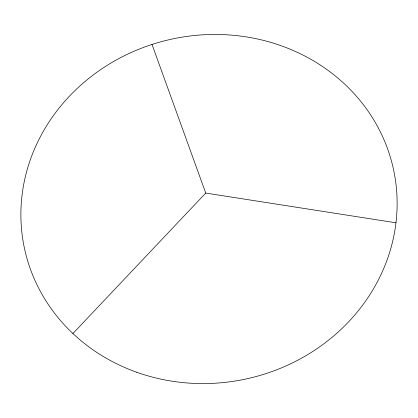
<?xml version="1.0" encoding="UTF-8"?>
<svg xmlns="http://www.w3.org/2000/svg" width="418" height="418" viewBox="0 0 418 418"><rect width="100%" height="100%" fill="white"/><g stroke="black" fill="none" stroke-linecap="round" stroke-linejoin="round"><path stroke-width="0.63" d="M72.92 333.533L205.734 193.074L395.971 222.799M152.011 44.444L205.734 193.074M136.404 372.14A188.696 173.94 -11.6 0 0 395.606 181.302A188.696 173.94 -11.6 0 0 95.011 73.625A188.696 173.94 -11.6 0 0 136.404 372.14"/></g></svg>
